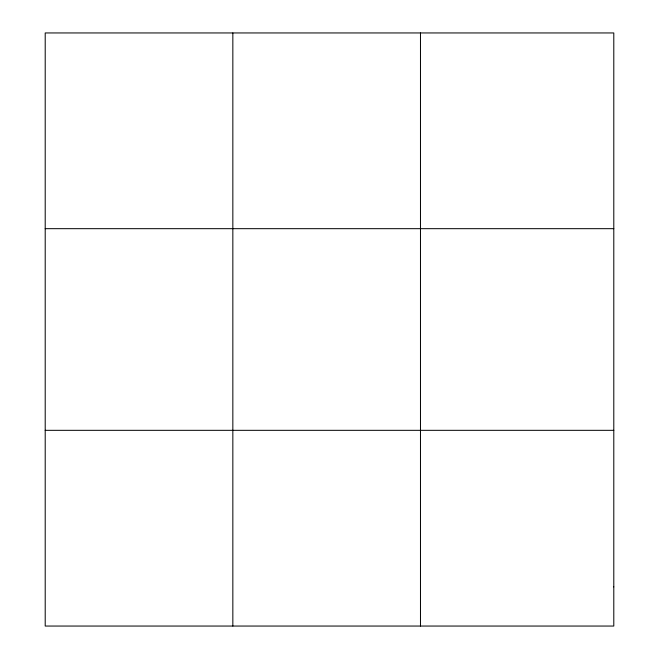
<?xml version="1.0" encoding="UTF-8"?>
<svg xmlns="http://www.w3.org/2000/svg" width="659" height="659" viewBox="0 0 659 659"><rect width="100%" height="100%" fill="white"/><g stroke="black" fill="none" stroke-linecap="round" stroke-linejoin="round"><path stroke-width="0.99" d="M232.841 32.95L232.841 626.05M420.475 32.95L420.475 626.05M45.207 228.673L613.793 228.673M45.207 430.327L613.793 430.327M613.793 586.905L613.793 626.05L45.207 626.05L45.207 32.95L613.793 32.95L613.793 586.905"/></g></svg>
